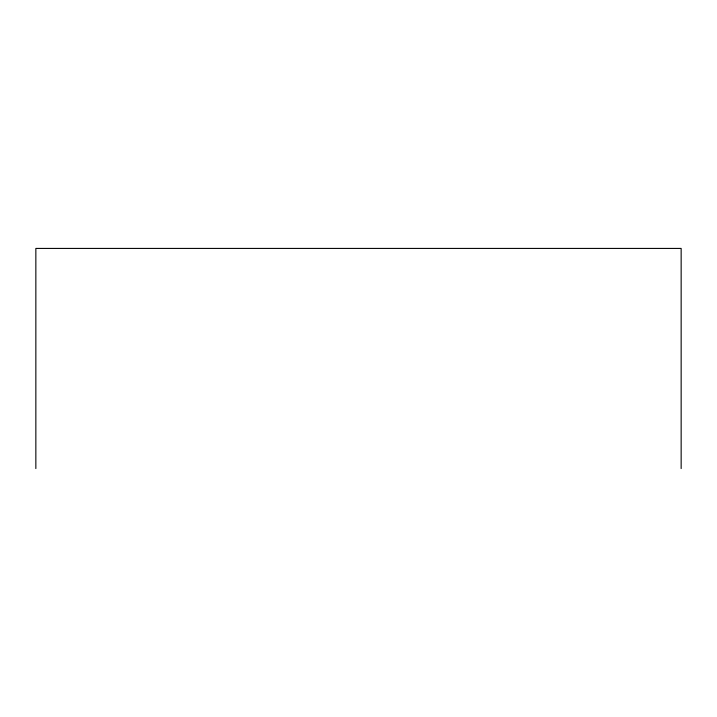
<?xml version="1.0" encoding="UTF-8"?>
<svg xmlns="http://www.w3.org/2000/svg" width="717" height="717" viewBox="0 0 717 717"><rect width="100%" height="100%" fill="white"/><g stroke="black" fill="none" stroke-linecap="round" stroke-linejoin="round"><path stroke-width="1.08" d="M681.15 468.577L681.15 248.423L35.85 248.423L35.85 468.577"/></g></svg>
